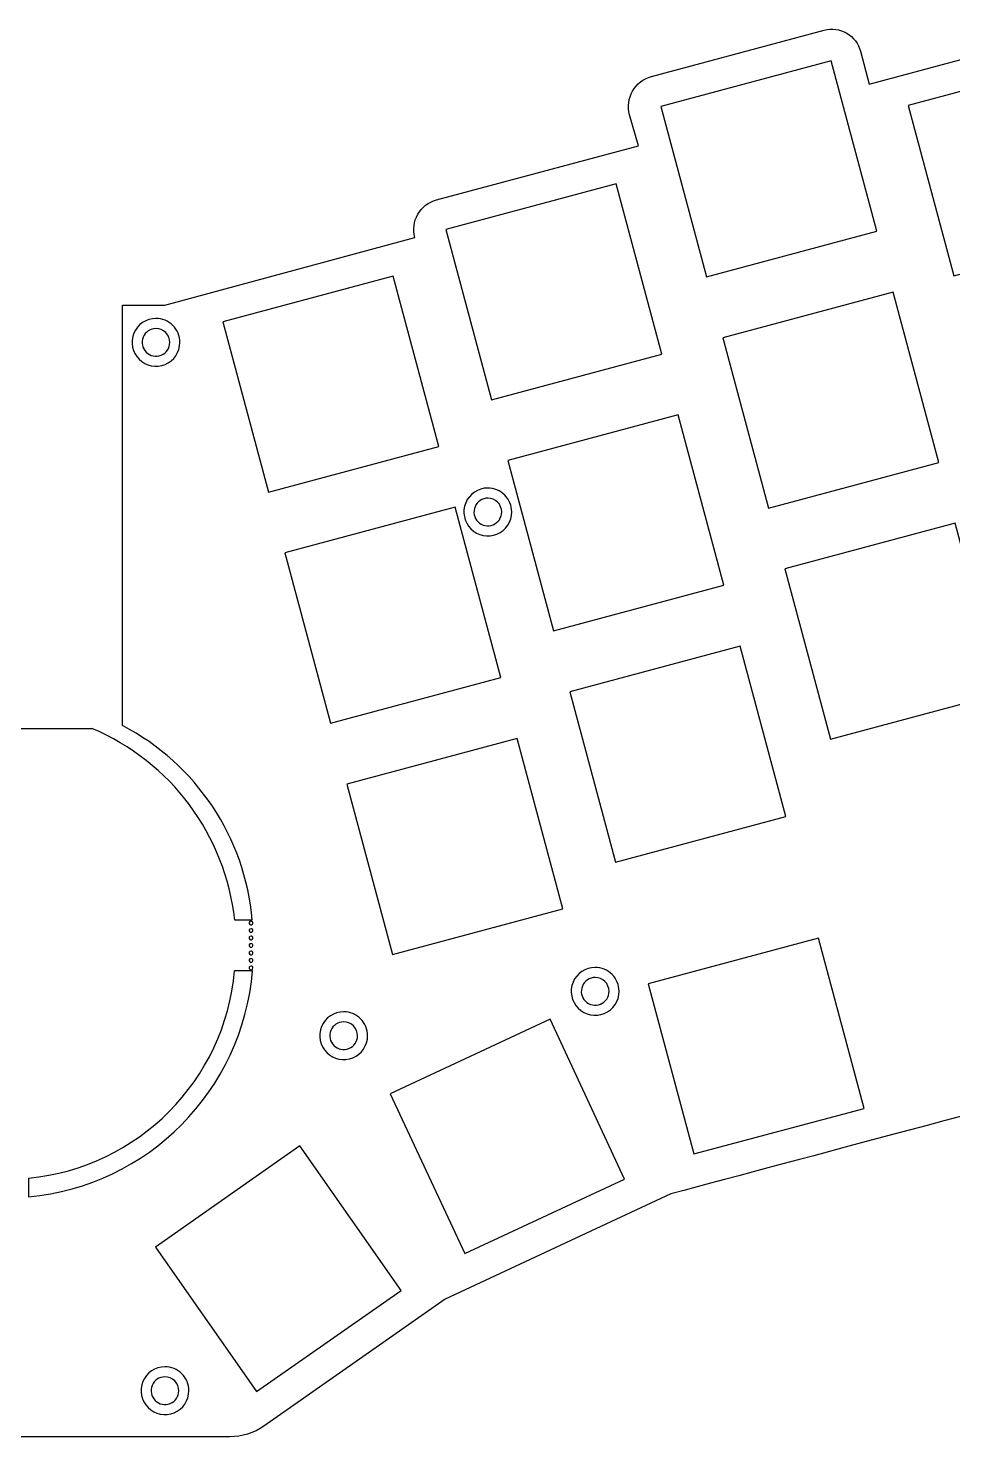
# Model space of a CAD drawing. Extents: x 0 to 291, y -112 to -1.
# Drawn here: x 147.7 to 221.1, y -112.4 to -0.6 of the extents above; entities that cross this region are included whole.
import ezdxf

# ---------------------------------------------------------------- set-up
doc = ezdxf.new("R2010")
doc.units = 0
doc.layers.get('0').update_dxf_attribs({"linetype": 'CONTINUOUS'})

msp = doc.modelspace()

# ---------------------------------------------------------------- linework, layer by layer
at = {"color": 7}
for points in [[(197.213556, -4.44206), (210.928718, -0.767142)], [(214.486069, -5.042569), (230.763588, -0.681078)], [(213.80751, -2.441857), (214.486069, -5.042569)], [(196.180327, -9.947299), (195.485415, -7.479683)], [(180.146398, -14.243526), (196.180327, -9.947299)], [(158.602449, -22.602057), (178.447424, -17.23251)], [(155.240355, -55.981465), (155.240355, -22.601524)], [(155.245433, -22.601524), (158.602449, -22.602057)], [(138.405463, -56.201464), (152.805438, -56.201464)], [(165.535415, -71.431437), (164.145418, -71.431437)], [(165.555415, -75.44143), (164.135418, -75.44143)], [(147.775447, -91.911401), (147.775447, -93.401398)], [(198.755881, -93.165169), (180.838748, -101.521766)], [(180.838748, -101.521766), (166.453852, -111.593997)], [(163.742662, -112.448711), (127.66586, -112.446278)]]:
    msp.add_lwpolyline(points, dxfattribs=at)
for points in [[(211.483095, -3.211632), (197.960158, -6.835093), (201.583618, -20.35803), (215.106555, -16.734569)], [(231.129749, -3.123699), (217.606812, -6.747159), (221.230272, -20.270096), (234.753209, -16.646636)], [(194.424636, -12.958809), (180.901699, -16.58227), (184.52516, -30.105207), (198.048097, -26.481746)], [(178.446074, -17.234542)], [(176.719123, -20.291174), (163.196186, -23.914635), (166.819647, -37.437572), (180.342584, -33.814111)], [(216.400652, -21.564188), (202.877715, -25.187648), (206.501176, -38.710585), (220.024113, -35.087125)], [(157.88941, -23.653382)], [(157.88941, -24.453381)], [(199.342184, -31.311362), (185.819247, -34.934823), (189.442708, -48.45776), (202.965645, -44.834299)], [(184.229464, -37.117566)], [(184.229464, -37.917565)], [(181.636678, -38.643728), (168.113741, -42.267189), (171.737201, -55.790126), (185.260138, -52.166665)], [(221.318204, -39.916743), (207.795267, -43.540204), (211.418728, -57.063141), (224.941665, -53.43968)], [(204.259743, -49.663924), (190.736806, -53.287384), (194.360266, -66.810321), (207.883203, -63.186861)], [(186.554227, -56.996285), (173.03129, -60.619745), (176.654751, -74.142682), (190.177688, -70.519222)], [(165.435415, -71.510187)], [(165.435415, -71.510188)], [(165.435415, -71.510188)], [(165.435415, -71.510188)], [(165.435415, -71.510188)], [(165.435415, -72.103936)], [(165.435415, -72.103937)], [(165.435415, -72.103937)], [(165.435415, -72.103937)], [(165.435415, -72.103937)], [(165.435415, -72.697685)], [(165.435415, -72.697686)], [(165.435415, -72.697686)], [(165.435415, -72.697686)], [(165.435415, -72.697686)], [(165.435415, -73.291434)], [(165.435415, -73.291434)], [(165.435415, -73.291434)], [(165.435415, -73.291434)], [(165.435415, -73.291434)], [(210.47138, -72.846099), (196.948443, -76.469559), (200.571904, -89.992496), (214.094841, -86.369036)], [(165.435415, -73.885183)], [(165.435415, -73.885183)], [(165.435415, -73.885183)], [(165.435415, -73.885183)], [(165.435415, -73.885183)], [(165.435415, -74.478932)], [(165.435415, -74.478932)], [(165.435415, -74.478932)], [(165.435415, -74.478932)], [(165.435415, -74.478932)], [(165.435415, -75.072681)], [(165.435415, -75.072681)], [(165.435415, -75.072681)], [(165.435415, -75.072681)], [(165.435415, -75.072681)], [(192.749128, -75.177723)], [(192.749128, -75.977721)], [(172.788163, -78.701716)], [(189.173961, -79.299233), (176.485675, -85.215878), (182.402319, -97.904164), (195.090606, -91.98752)], [(172.788163, -79.501715)], [(169.320664, -89.352604), (157.852556, -97.38266), (165.882612, -108.850768), (177.350719, -100.820712)], [(158.601654, -106.887672)], [(158.601654, -107.687671)]]:
    msp.add_lwpolyline(points, close=True, dxfattribs=at)
for points in [[(210.928718, -0.767142), (211.532635, -0.605319), (212.176159, -0.691124), (212.716572, -1.005518)], [(212.716572, -1.005518), (213.256994, -1.319901), (213.649656, -1.836895), (213.80751, -2.441857)], [(195.714719, -5.599747), (196.039444, -5.028955), (196.579259, -4.612017), (197.213556, -4.44206)], [(195.485415, -7.479683), (195.307408, -6.847582), (195.389997, -6.170519), (195.714719, -5.599747)], [(178.670908, -15.383563), (178.990438, -14.821475), (179.521866, -14.410867), (180.146398, -14.243526)], [(178.446068, -17.234547), (178.27039, -16.612317), (178.351373, -15.945643), (178.670908, -15.383563)], [(157.88941, -23.653382), (157.120933, -23.653382), (156.428125, -24.116301), (156.134042, -24.826281)], [(157.88941, -24.453381), (157.444502, -24.453381), (157.043403, -24.721387), (156.873144, -25.132428)], [(159.23291, -24.209878), (158.876592, -23.85356), (158.39332, -23.653382), (157.88941, -23.653382)], [(158.667226, -24.775563), (158.460936, -24.569273), (158.181147, -24.453381), (157.88941, -24.453381)], [(159.789406, -25.553379), (159.789406, -25.049468), (159.589229, -24.566197), (159.23291, -24.209878)], [(156.134042, -24.826281), (155.839958, -25.536262), (156.002514, -26.353484), (156.545909, -26.896879)], [(156.873144, -25.132428), (156.702885, -25.543469), (156.796996, -26.016598), (157.111594, -26.331195)], [(158.310361, -26.569644), (158.721402, -26.399386), (158.989408, -25.998286), (158.989408, -25.553379)], [(158.616507, -27.308747), (159.326487, -27.014663), (159.789406, -26.321856), (159.789406, -25.553379)], [(158.989408, -25.553379), (158.989408, -25.261641), (158.873516, -24.981852), (158.667226, -24.775563)], [(157.111594, -26.331195), (157.426191, -26.645792), (157.89932, -26.739903), (158.310361, -26.569644)], [(156.545909, -26.896879), (157.089305, -27.440274), (157.906527, -27.60283), (158.616507, -27.308747)], [(184.229464, -37.117566), (183.460987, -37.117566), (182.768179, -37.580485), (182.474096, -38.290466)], [(184.229464, -37.917565), (183.784556, -37.917565), (183.383457, -38.185571), (183.213198, -38.596612)], [(185.572965, -37.674062), (185.216646, -37.317744), (184.733374, -37.117566), (184.229464, -37.117566)], [(185.00728, -38.239747), (184.80099, -38.033457), (184.521202, -37.917565), (184.229464, -37.917565)], [(186.129461, -39.017563), (186.129461, -38.513652), (185.929283, -38.030381), (185.572965, -37.674062)], [(182.474096, -38.290466), (182.180013, -39.000446), (182.342568, -39.817668), (182.885964, -40.361063)], [(183.213198, -38.596612), (183.04294, -39.007653), (183.137051, -39.480782), (183.451648, -39.795379)], [(184.650415, -40.033828), (185.061456, -39.86357), (185.329462, -39.46247), (185.329462, -39.017563)], [(184.956561, -40.772931), (185.666541, -40.478847), (186.129461, -39.78604), (186.129461, -39.017563)], [(185.329462, -39.017563), (185.329462, -38.725825), (185.21357, -38.446036), (185.00728, -38.239747)], [(183.451648, -39.795379), (183.766245, -40.109976), (184.239374, -40.204087), (184.650415, -40.033828)], [(182.885964, -40.361063), (183.429359, -40.904459), (184.246581, -41.067014), (184.956561, -40.772931)], [(164.145418, -71.431437), (163.409112, -64.673141), (159.069017, -58.844247), (152.805438, -56.201464)], [(165.535416, -71.431437), (164.967342, -64.86126), (161.085297, -59.03541), (155.240355, -55.981465)], [(165.435415, -71.510187), (165.374746, -71.510187), (165.320051, -71.546733), (165.296834, -71.602784)], [(165.435415, -71.510188), (165.374746, -71.510188), (165.320051, -71.546734), (165.296834, -71.602785)], [(165.435415, -71.510188), (165.374746, -71.510188), (165.320051, -71.546734), (165.296834, -71.602785)], [(165.435415, -71.510188), (165.374746, -71.510188), (165.320051, -71.546734), (165.296834, -71.602785)], [(165.435415, -71.510188), (165.374746, -71.510188), (165.320051, -71.546734), (165.296834, -71.602785)], [(165.541481, -71.554121), (165.513351, -71.525991), (165.475198, -71.510187), (165.435415, -71.510187)], [(165.541481, -71.554121), (165.513351, -71.525991), (165.475198, -71.510188), (165.435415, -71.510188)], [(165.541481, -71.554121), (165.513351, -71.525991), (165.475198, -71.510188), (165.435415, -71.510188)], [(165.541481, -71.554121), (165.513351, -71.525991), (165.475198, -71.510188), (165.435415, -71.510188)], [(165.541481, -71.554121), (165.513351, -71.525991), (165.475198, -71.510188), (165.435415, -71.510188)], [(165.585415, -71.660187), (165.585415, -71.620405), (165.569611, -71.582252), (165.541481, -71.554121)], [(165.585415, -71.660187), (165.585415, -71.620404), (165.569612, -71.582251), (165.541481, -71.554121)], [(165.585415, -71.660187), (165.585415, -71.620405), (165.569611, -71.582252), (165.541481, -71.554121)], [(165.585415, -71.660187), (165.585415, -71.620405), (165.569611, -71.582252), (165.541481, -71.554121)], [(165.585415, -71.660187), (165.585415, -71.620405), (165.569611, -71.582252), (165.541481, -71.554121)], [(165.296834, -71.602784), (165.273617, -71.658836), (165.28645, -71.723353), (165.32935, -71.766253)], [(165.296834, -71.602785), (165.273617, -71.658836), (165.28645, -71.723353), (165.32935, -71.766252)], [(165.296834, -71.602785), (165.273617, -71.658836), (165.28645, -71.723353), (165.32935, -71.766252)], [(165.296834, -71.602785), (165.273617, -71.658836), (165.28645, -71.723353), (165.32935, -71.766252)], [(165.296834, -71.602785), (165.273617, -71.658836), (165.28645, -71.723353), (165.32935, -71.766252)], [(165.296834, -72.196533), (165.273617, -72.252584), (165.28645, -72.317102), (165.32935, -72.360002)], [(165.296834, -72.196534), (165.273617, -72.252584), (165.28645, -72.317102), (165.32935, -72.360001)], [(165.296834, -72.196534), (165.273617, -72.252584), (165.28645, -72.317102), (165.32935, -72.360001)], [(165.296834, -72.196534), (165.273617, -72.252584), (165.28645, -72.317102), (165.32935, -72.360001)], [(165.296834, -72.196534), (165.273617, -72.252584), (165.28645, -72.317102), (165.32935, -72.360001)], [(165.435415, -72.103936), (165.374746, -72.103936), (165.320051, -72.140482), (165.296834, -72.196533)], [(165.435415, -72.103937), (165.374746, -72.103937), (165.320051, -72.140483), (165.296834, -72.196534)], [(165.435415, -72.103937), (165.374746, -72.103937), (165.320051, -72.140483), (165.296834, -72.196534)], [(165.435415, -72.103937), (165.374746, -72.103937), (165.320051, -72.140483), (165.296834, -72.196534)], [(165.435415, -72.103937), (165.374746, -72.103937), (165.320051, -72.140483), (165.296834, -72.196534)], [(165.435415, -72.697685), (165.374746, -72.697685), (165.320051, -72.734231), (165.296834, -72.790282)], [(165.435415, -72.697686), (165.374746, -72.697686), (165.320051, -72.734232), (165.296834, -72.790283)], [(165.435415, -72.697686), (165.374746, -72.697686), (165.320051, -72.734232), (165.296834, -72.790283)], [(165.435415, -72.697686), (165.374746, -72.697686), (165.320051, -72.734232), (165.296834, -72.790283)], [(165.435415, -72.697686), (165.374746, -72.697686), (165.320051, -72.734232), (165.296834, -72.790283)], [(165.32935, -71.766252), (165.372249, -71.809152), (165.436767, -71.821985), (165.492818, -71.798768)], [(165.32935, -71.766252), (165.372249, -71.809152), (165.436767, -71.821985), (165.492818, -71.798768)], [(165.32935, -71.766252), (165.372249, -71.809152), (165.436767, -71.821985), (165.492818, -71.798768)], [(165.32935, -71.766252), (165.372249, -71.809152), (165.436767, -71.821985), (165.492818, -71.798768)], [(165.32935, -71.766253), (165.372249, -71.809152), (165.436767, -71.821986), (165.492818, -71.798769)], [(165.32935, -72.360001), (165.372249, -72.402901), (165.436767, -72.415734), (165.492818, -72.392517)], [(165.32935, -72.360001), (165.372249, -72.402901), (165.436767, -72.415734), (165.492818, -72.392517)], [(165.32935, -72.360001), (165.372249, -72.402901), (165.436767, -72.415734), (165.492818, -72.392517)], [(165.32935, -72.360001), (165.372249, -72.402901), (165.436767, -72.415734), (165.492818, -72.392517)], [(165.32935, -72.360002), (165.372249, -72.402901), (165.436767, -72.415735), (165.492818, -72.392518)], [(165.541481, -72.14787), (165.513351, -72.11974), (165.475198, -72.103936), (165.435415, -72.103936)], [(165.541481, -72.14787), (165.513351, -72.11974), (165.475198, -72.103937), (165.435415, -72.103937)], [(165.541481, -72.14787), (165.513351, -72.11974), (165.475198, -72.103937), (165.435415, -72.103937)], [(165.541481, -72.14787), (165.513351, -72.11974), (165.475198, -72.103937), (165.435415, -72.103937)], [(165.541481, -72.14787), (165.513351, -72.11974), (165.475198, -72.103937), (165.435415, -72.103937)], [(165.541481, -72.741619), (165.513351, -72.713489), (165.475198, -72.697685), (165.435415, -72.697685)], [(165.541481, -72.741619), (165.513351, -72.713489), (165.475198, -72.697686), (165.435415, -72.697686)], [(165.541481, -72.741619), (165.513351, -72.713489), (165.475198, -72.697686), (165.435415, -72.697686)], [(165.541481, -72.741619), (165.513351, -72.713489), (165.475198, -72.697686), (165.435415, -72.697686)], [(165.541481, -72.741619), (165.513351, -72.713489), (165.475198, -72.697686), (165.435415, -72.697686)], [(165.492818, -71.798768), (165.548869, -71.775551), (165.585415, -71.720856), (165.585415, -71.660187)], [(165.492818, -71.798769), (165.548869, -71.775551), (165.585415, -71.720856), (165.585415, -71.660187)], [(165.492818, -71.798768), (165.548869, -71.775551), (165.585415, -71.720856), (165.585415, -71.660187)], [(165.492818, -71.798768), (165.548869, -71.775551), (165.585415, -71.720856), (165.585415, -71.660187)], [(165.492818, -71.798768), (165.548869, -71.775551), (165.585415, -71.720856), (165.585415, -71.660187)], [(165.492818, -72.392517), (165.548869, -72.3693), (165.585415, -72.314605), (165.585415, -72.253936)], [(165.492818, -72.392518), (165.548869, -72.3693), (165.585415, -72.314605), (165.585415, -72.253936)], [(165.492818, -72.392517), (165.548869, -72.3693), (165.585415, -72.314605), (165.585415, -72.253936)], [(165.492818, -72.392517), (165.548869, -72.3693), (165.585415, -72.314605), (165.585415, -72.253936)], [(165.492818, -72.392517), (165.548869, -72.3693), (165.585415, -72.314605), (165.585415, -72.253936)], [(165.585415, -72.253936), (165.585415, -72.214154), (165.569611, -72.176001), (165.541481, -72.14787)], [(165.585415, -72.253936), (165.585415, -72.214153), (165.569612, -72.176), (165.541481, -72.14787)], [(165.585415, -72.253936), (165.585415, -72.214154), (165.569611, -72.176001), (165.541481, -72.14787)], [(165.585415, -72.253936), (165.585415, -72.214154), (165.569611, -72.176001), (165.541481, -72.14787)], [(165.585415, -72.253936), (165.585415, -72.214154), (165.569611, -72.176001), (165.541481, -72.14787)], [(165.296834, -72.790282), (165.273617, -72.846333), (165.28645, -72.910851), (165.32935, -72.953751)], [(165.296834, -72.790283), (165.273617, -72.846333), (165.28645, -72.910851), (165.32935, -72.95375)], [(165.296834, -72.790283), (165.273617, -72.846333), (165.28645, -72.910851), (165.32935, -72.95375)], [(165.296834, -72.790283), (165.273617, -72.846333), (165.28645, -72.910851), (165.32935, -72.95375)], [(165.296834, -72.790283), (165.273617, -72.846333), (165.28645, -72.910851), (165.32935, -72.95375)], [(165.296834, -73.384031), (165.273617, -73.440082), (165.28645, -73.5046), (165.32935, -73.547499)], [(165.296834, -73.384031), (165.273617, -73.440082), (165.28645, -73.5046), (165.32935, -73.5475)], [(165.296834, -73.384031), (165.273617, -73.440082), (165.28645, -73.5046), (165.32935, -73.547499)], [(165.296834, -73.384031), (165.273617, -73.440082), (165.28645, -73.5046), (165.32935, -73.547499)], [(165.296834, -73.384031), (165.273617, -73.440082), (165.28645, -73.5046), (165.32935, -73.547499)], [(165.435415, -73.291434), (165.374746, -73.291434), (165.320051, -73.327981), (165.296834, -73.384031)], [(165.435415, -73.291434), (165.374746, -73.291434), (165.320051, -73.32798), (165.296834, -73.384031)], [(165.435415, -73.291434), (165.374746, -73.291434), (165.320051, -73.327981), (165.296834, -73.384031)], [(165.435415, -73.291434), (165.374746, -73.291434), (165.320051, -73.327981), (165.296834, -73.384031)], [(165.435415, -73.291434), (165.374746, -73.291434), (165.320051, -73.327981), (165.296834, -73.384031)], [(165.32935, -72.95375), (165.372249, -72.99665), (165.436767, -73.009483), (165.492818, -72.986266)], [(165.32935, -72.95375), (165.372249, -72.99665), (165.436767, -73.009483), (165.492818, -72.986266)], [(165.32935, -72.95375), (165.372249, -72.99665), (165.436767, -73.009483), (165.492818, -72.986266)], [(165.32935, -72.95375), (165.372249, -72.99665), (165.436767, -73.009483), (165.492818, -72.986266)], [(165.32935, -72.953751), (165.372249, -72.99665), (165.436767, -73.009484), (165.492818, -72.986266)], [(165.32935, -73.547499), (165.372249, -73.590399), (165.436767, -73.603232), (165.492818, -73.580015)], [(165.32935, -73.547499), (165.372249, -73.590399), (165.436767, -73.603232), (165.492818, -73.580015)], [(165.32935, -73.547499), (165.372249, -73.590399), (165.436767, -73.603232), (165.492818, -73.580015)], [(165.32935, -73.547499), (165.372249, -73.590399), (165.436767, -73.603232), (165.492818, -73.580015)], [(165.32935, -73.5475), (165.372249, -73.590399), (165.436767, -73.603233), (165.492818, -73.580015)], [(165.541481, -73.335368), (165.513351, -73.307238), (165.475198, -73.291434), (165.435415, -73.291434)], [(165.541481, -73.335368), (165.513351, -73.307237), (165.475198, -73.291434), (165.435415, -73.291434)], [(165.541481, -73.335368), (165.513351, -73.307238), (165.475198, -73.291434), (165.435415, -73.291434)], [(165.541481, -73.335368), (165.513351, -73.307238), (165.475198, -73.291434), (165.435415, -73.291434)], [(165.541481, -73.335368), (165.513351, -73.307238), (165.475198, -73.291434), (165.435415, -73.291434)], [(165.492818, -72.986266), (165.548869, -72.963049), (165.585415, -72.908354), (165.585415, -72.847685)], [(165.492818, -72.986266), (165.548869, -72.963049), (165.585415, -72.908354), (165.585415, -72.847685)], [(165.492818, -72.986266), (165.548869, -72.963049), (165.585415, -72.908354), (165.585415, -72.847685)], [(165.492818, -72.986266), (165.548869, -72.963049), (165.585415, -72.908354), (165.585415, -72.847685)], [(165.492818, -72.986266), (165.548869, -72.963049), (165.585415, -72.908354), (165.585415, -72.847685)], [(165.492818, -73.580015), (165.548869, -73.556798), (165.585415, -73.502103), (165.585415, -73.441434)], [(165.492818, -73.580015), (165.548869, -73.556798), (165.585415, -73.502103), (165.585415, -73.441434)], [(165.492818, -73.580015), (165.548869, -73.556798), (165.585415, -73.502103), (165.585415, -73.441434)], [(165.492818, -73.580015), (165.548869, -73.556798), (165.585415, -73.502103), (165.585415, -73.441434)], [(165.492818, -73.580015), (165.548869, -73.556798), (165.585415, -73.502103), (165.585415, -73.441434)], [(165.585415, -72.847685), (165.585415, -72.807903), (165.569611, -72.76975), (165.541481, -72.741619)], [(165.585415, -72.847685), (165.585415, -72.807902), (165.569612, -72.769749), (165.541481, -72.741619)], [(165.585415, -72.847685), (165.585415, -72.807903), (165.569611, -72.76975), (165.541481, -72.741619)], [(165.585415, -72.847685), (165.585415, -72.807903), (165.569611, -72.76975), (165.541481, -72.741619)], [(165.585415, -72.847685), (165.585415, -72.807903), (165.569611, -72.76975), (165.541481, -72.741619)], [(165.585415, -73.441434), (165.585415, -73.401651), (165.569611, -73.363499), (165.541481, -73.335368)], [(165.585415, -73.441434), (165.585415, -73.401651), (165.569612, -73.363498), (165.541481, -73.335368)], [(165.585415, -73.441434), (165.585415, -73.401651), (165.569611, -73.363499), (165.541481, -73.335368)], [(165.585415, -73.441434), (165.585415, -73.401651), (165.569611, -73.363499), (165.541481, -73.335368)], [(165.585415, -73.441434), (165.585415, -73.401651), (165.569611, -73.363499), (165.541481, -73.335368)], [(165.296834, -73.97778), (165.273617, -74.033831), (165.28645, -74.098349), (165.32935, -74.141248)], [(165.296834, -73.97778), (165.273617, -74.033831), (165.28645, -74.098349), (165.32935, -74.141248)], [(165.296834, -73.97778), (165.273617, -74.033831), (165.28645, -74.098349), (165.32935, -74.141248)], [(165.296834, -73.97778), (165.273617, -74.033831), (165.28645, -74.098349), (165.32935, -74.141248)], [(165.296834, -73.97778), (165.273617, -74.033831), (165.28645, -74.098349), (165.32935, -74.141248)], [(165.296834, -74.571529), (165.273617, -74.62758), (165.28645, -74.692098), (165.32935, -74.734997)], [(165.296834, -74.571529), (165.273617, -74.62758), (165.28645, -74.692098), (165.32935, -74.734997)], [(165.296834, -74.571529), (165.273617, -74.62758), (165.28645, -74.692098), (165.32935, -74.734997)], [(165.296834, -74.571529), (165.273617, -74.62758), (165.28645, -74.692098), (165.32935, -74.734997)], [(165.296834, -74.571529), (165.273617, -74.62758), (165.28645, -74.692098), (165.32935, -74.734997)], [(165.435415, -73.885183), (165.374746, -73.885183), (165.320051, -73.92173), (165.296834, -73.97778)], [(165.435415, -73.885183), (165.374746, -73.885183), (165.320051, -73.921729), (165.296834, -73.97778)], [(165.435415, -73.885183), (165.374746, -73.885183), (165.320051, -73.92173), (165.296834, -73.97778)], [(165.435415, -73.885183), (165.374746, -73.885183), (165.320051, -73.92173), (165.296834, -73.97778)], [(165.435415, -73.885183), (165.374746, -73.885183), (165.320051, -73.92173), (165.296834, -73.97778)], [(165.435415, -74.478932), (165.374746, -74.478932), (165.320051, -74.515479), (165.296834, -74.571529)], [(165.435415, -74.478932), (165.374746, -74.478932), (165.320051, -74.515478), (165.296834, -74.571529)], [(165.435415, -74.478932), (165.374746, -74.478932), (165.320051, -74.515479), (165.296834, -74.571529)], [(165.435415, -74.478932), (165.374746, -74.478932), (165.320051, -74.515479), (165.296834, -74.571529)], [(165.435415, -74.478932), (165.374746, -74.478932), (165.320051, -74.515479), (165.296834, -74.571529)], [(165.32935, -74.141248), (165.372249, -74.184148), (165.436767, -74.196981), (165.492818, -74.173764)], [(165.32935, -74.141248), (165.372249, -74.184148), (165.436767, -74.196981), (165.492818, -74.173764)], [(165.32935, -74.141248), (165.372249, -74.184148), (165.436767, -74.196981), (165.492818, -74.173764)], [(165.32935, -74.141248), (165.372249, -74.184148), (165.436767, -74.196981), (165.492818, -74.173764)], [(165.32935, -74.141248), (165.372249, -74.184148), (165.436767, -74.196981), (165.492818, -74.173764)], [(165.32935, -74.734997), (165.372249, -74.777897), (165.436767, -74.79073), (165.492818, -74.767513)], [(165.32935, -74.734997), (165.372249, -74.777897), (165.436767, -74.79073), (165.492818, -74.767513)], [(165.32935, -74.734997), (165.372249, -74.777897), (165.436767, -74.79073), (165.492818, -74.767513)], [(165.32935, -74.734997), (165.372249, -74.777897), (165.436767, -74.79073), (165.492818, -74.767513)], [(165.32935, -74.734997), (165.372249, -74.777897), (165.436767, -74.79073), (165.492818, -74.767513)], [(165.541481, -73.929117), (165.513351, -73.900987), (165.475198, -73.885183), (165.435415, -73.885183)], [(165.541481, -73.929117), (165.513351, -73.900986), (165.475198, -73.885183), (165.435415, -73.885183)], [(165.541481, -73.929117), (165.513351, -73.900987), (165.475198, -73.885183), (165.435415, -73.885183)], [(165.541481, -73.929117), (165.513351, -73.900987), (165.475198, -73.885183), (165.435415, -73.885183)], [(165.541481, -73.929117), (165.513351, -73.900987), (165.475198, -73.885183), (165.435415, -73.885183)], [(165.541481, -74.522866), (165.513351, -74.494736), (165.475198, -74.478932), (165.435415, -74.478932)], [(165.541481, -74.522866), (165.513351, -74.494735), (165.475198, -74.478932), (165.435415, -74.478932)], [(165.541481, -74.522866), (165.513351, -74.494736), (165.475198, -74.478932), (165.435415, -74.478932)], [(165.541481, -74.522866), (165.513351, -74.494736), (165.475198, -74.478932), (165.435415, -74.478932)], [(165.541481, -74.522866), (165.513351, -74.494736), (165.475198, -74.478932), (165.435415, -74.478932)], [(165.492818, -74.173764), (165.548869, -74.150547), (165.585415, -74.095852), (165.585415, -74.035183)], [(165.492818, -74.173764), (165.548869, -74.150547), (165.585415, -74.095852), (165.585415, -74.035183)], [(165.492818, -74.173764), (165.548869, -74.150547), (165.585415, -74.095852), (165.585415, -74.035183)], [(165.492818, -74.173764), (165.548869, -74.150547), (165.585415, -74.095852), (165.585415, -74.035183)], [(165.492818, -74.173764), (165.548869, -74.150547), (165.585415, -74.095852), (165.585415, -74.035183)], [(165.492818, -74.767513), (165.548869, -74.744296), (165.585415, -74.689601), (165.585415, -74.628932)], [(165.492818, -74.767513), (165.548869, -74.744296), (165.585415, -74.689601), (165.585415, -74.628932)], [(165.492818, -74.767513), (165.548869, -74.744296), (165.585415, -74.689601), (165.585415, -74.628932)], [(165.492818, -74.767513), (165.548869, -74.744296), (165.585415, -74.689601), (165.585415, -74.628932)], [(165.492818, -74.767513), (165.548869, -74.744296), (165.585415, -74.689601), (165.585415, -74.628932)], [(165.585415, -74.035183), (165.585415, -73.9954), (165.569611, -73.957248), (165.541481, -73.929117)], [(165.585415, -74.035183), (165.585415, -73.9954), (165.569612, -73.957247), (165.541481, -73.929117)], [(165.585415, -74.035183), (165.585415, -73.9954), (165.569611, -73.957248), (165.541481, -73.929117)], [(165.585415, -74.035183), (165.585415, -73.9954), (165.569611, -73.957248), (165.541481, -73.929117)], [(165.585415, -74.035183), (165.585415, -73.9954), (165.569611, -73.957248), (165.541481, -73.929117)], [(165.585415, -74.628932), (165.585415, -74.589149), (165.569611, -74.550996), (165.541481, -74.522866)], [(165.585415, -74.628932), (165.585415, -74.589149), (165.569612, -74.550996), (165.541481, -74.522866)], [(165.585415, -74.628932), (165.585415, -74.589149), (165.569611, -74.550996), (165.541481, -74.522866)], [(165.585415, -74.628932), (165.585415, -74.589149), (165.569611, -74.550996), (165.541481, -74.522866)], [(165.585415, -74.628932), (165.585415, -74.589149), (165.569611, -74.550996), (165.541481, -74.522866)], [(270.43937, -73.960763), (261.234096, -76.426849), (220.344175, -87.381557), (198.755881, -93.165169)], [(147.775447, -93.401398), (157.273269, -92.518617), (164.768346, -84.947663), (165.555415, -75.44143)], [(147.775447, -91.911401), (156.481298, -91.072982), (163.355357, -84.152704), (164.135418, -75.44143)], [(165.296834, -75.165278), (165.273617, -75.221329), (165.28645, -75.285847), (165.32935, -75.328746)], [(165.296834, -75.165278), (165.273617, -75.221329), (165.28645, -75.285847), (165.32935, -75.328746)], [(165.296834, -75.165278), (165.273617, -75.221329), (165.28645, -75.285847), (165.32935, -75.328746)], [(165.296834, -75.165278), (165.273617, -75.221329), (165.28645, -75.285847), (165.32935, -75.328746)], [(165.296834, -75.165278), (165.273617, -75.221329), (165.28645, -75.285847), (165.32935, -75.328746)], [(165.435415, -75.072681), (165.374746, -75.072681), (165.320051, -75.109227), (165.296834, -75.165278)], [(165.435415, -75.072681), (165.374746, -75.072681), (165.320051, -75.109227), (165.296834, -75.165278)], [(165.435415, -75.072681), (165.374746, -75.072681), (165.320051, -75.109227), (165.296834, -75.165278)], [(165.435415, -75.072681), (165.374746, -75.072681), (165.320051, -75.109227), (165.296834, -75.165278)], [(165.435415, -75.072681), (165.374746, -75.072681), (165.320051, -75.109227), (165.296834, -75.165278)], [(165.32935, -75.328746), (165.372249, -75.371646), (165.436767, -75.384479), (165.492818, -75.361262)], [(165.32935, -75.328746), (165.372249, -75.371646), (165.436767, -75.384479), (165.492818, -75.361262)], [(165.32935, -75.328746), (165.372249, -75.371646), (165.436767, -75.384479), (165.492818, -75.361262)], [(165.32935, -75.328746), (165.372249, -75.371646), (165.436767, -75.384479), (165.492818, -75.361262)], [(165.32935, -75.328746), (165.372249, -75.371646), (165.436767, -75.384479), (165.492818, -75.361262)], [(165.541481, -75.116615), (165.513351, -75.088485), (165.475198, -75.072681), (165.435415, -75.072681)], [(165.541481, -75.116615), (165.513351, -75.088484), (165.475198, -75.072681), (165.435415, -75.072681)], [(165.541481, -75.116615), (165.513351, -75.088485), (165.475198, -75.072681), (165.435415, -75.072681)], [(165.541481, -75.116615), (165.513351, -75.088485), (165.475198, -75.072681), (165.435415, -75.072681)], [(165.541481, -75.116615), (165.513351, -75.088485), (165.475198, -75.072681), (165.435415, -75.072681)], [(165.492818, -75.361262), (165.548869, -75.338045), (165.585415, -75.28335), (165.585415, -75.222681)], [(165.492818, -75.361262), (165.548869, -75.338045), (165.585415, -75.28335), (165.585415, -75.222681)], [(165.492818, -75.361262), (165.548869, -75.338045), (165.585415, -75.28335), (165.585415, -75.222681)], [(165.492818, -75.361262), (165.548869, -75.338045), (165.585415, -75.28335), (165.585415, -75.222681)], [(165.492818, -75.361262), (165.548869, -75.338045), (165.585415, -75.28335), (165.585415, -75.222681)], [(165.585415, -75.222681), (165.585415, -75.182898), (165.569611, -75.144745), (165.541481, -75.116615)], [(165.585415, -75.222681), (165.585415, -75.182898), (165.569612, -75.144745), (165.541481, -75.116615)], [(165.585415, -75.222681), (165.585415, -75.182898), (165.569611, -75.144745), (165.541481, -75.116615)], [(165.585415, -75.222681), (165.585415, -75.182898), (165.569611, -75.144745), (165.541481, -75.116615)], [(165.585415, -75.222681), (165.585415, -75.182898), (165.569611, -75.144745), (165.541481, -75.116615)], [(192.749128, -75.177723), (191.980651, -75.177723), (191.287843, -75.640642), (190.99376, -76.350622)], [(192.749128, -75.977721), (192.30422, -75.977721), (191.903121, -76.245727), (191.732862, -76.656768)], [(194.092628, -75.734219), (193.73631, -75.3779), (193.253038, -75.177723), (192.749128, -75.177723)], [(193.526944, -76.299903), (193.320654, -76.093614), (193.040866, -75.977721), (192.749128, -75.977721)], [(194.649125, -77.077719), (194.649125, -76.573809), (194.448947, -76.090537), (194.092628, -75.734219)], [(190.99376, -76.350622), (190.699677, -77.060602), (190.862232, -77.877825), (191.405627, -78.42122)], [(191.732862, -76.656768), (191.562603, -77.067809), (191.656715, -77.540938), (191.971312, -77.855535)], [(193.170079, -78.093985), (193.58112, -77.923726), (193.849126, -77.522627), (193.849126, -77.077719)], [(193.476225, -78.833087), (194.186205, -78.539004), (194.649125, -77.846196), (194.649125, -77.077719)], [(193.849126, -77.077719), (193.849126, -76.785982), (193.733234, -76.506193), (193.526944, -76.299903)], [(191.971312, -77.855535), (192.285909, -78.170133), (192.759038, -78.264244), (193.170079, -78.093985)], [(172.788163, -78.701716), (172.019686, -78.701716), (171.326879, -79.164636), (171.032795, -79.874616)], [(174.131664, -79.258213), (173.775345, -78.901894), (173.292074, -78.701716), (172.788163, -78.701716)], [(174.68816, -80.601713), (174.68816, -80.097803), (174.487982, -79.614531), (174.131664, -79.258213)], [(191.405627, -78.42122), (191.949023, -78.964615), (192.766245, -79.127171), (193.476225, -78.833087)], [(171.032795, -79.874616), (170.738712, -80.584596), (170.901268, -81.401818), (171.444663, -81.945214)], [(171.771898, -80.180762), (171.601639, -80.591803), (171.69575, -81.064932), (172.010347, -81.379529)], [(172.788163, -79.501715), (172.343256, -79.501715), (171.942156, -79.769721), (171.771898, -80.180762)], [(173.565979, -79.823897), (173.35969, -79.617607), (173.079901, -79.501715), (172.788163, -79.501715)], [(173.888161, -80.601713), (173.888161, -80.309975), (173.772269, -80.030187), (173.565979, -79.823897)], [(172.010347, -81.379529), (172.324945, -81.694126), (172.798073, -81.788237), (173.209114, -81.617979)], [(173.209114, -81.617979), (173.620155, -81.44772), (173.888161, -81.046621), (173.888161, -80.601713)], [(173.515261, -82.357081), (174.225241, -82.062998), (174.68816, -81.37019), (174.68816, -80.601713)], [(171.444663, -81.945214), (171.988058, -82.488609), (172.805281, -82.651164), (173.515261, -82.357081)], [(158.601654, -106.887672), (157.833177, -106.887672), (157.140369, -107.350592), (156.846286, -108.060572)], [(159.945154, -107.444168), (159.588836, -107.08785), (159.105564, -106.887672), (158.601654, -106.887672)], [(156.846286, -108.060572), (156.552202, -108.770552), (156.714758, -109.587774), (157.258153, -110.131169)], [(157.585388, -108.366718), (157.415129, -108.777759), (157.50924, -109.250888), (157.823837, -109.565485)], [(158.601654, -107.687671), (158.156746, -107.687671), (157.755647, -107.955677), (157.585388, -108.366718)], [(159.37947, -108.009853), (159.17318, -107.803563), (158.893391, -107.687671), (158.601654, -107.687671)], [(159.701652, -108.787669), (159.701652, -108.495931), (159.585759, -108.216143), (159.37947, -108.009853)], [(160.50165, -108.787669), (160.50165, -108.283759), (160.301473, -107.800487), (159.945154, -107.444168)], [(157.823837, -109.565485), (158.138435, -109.880082), (158.611563, -109.974193), (159.022605, -109.803935)], [(159.022605, -109.803935), (159.433646, -109.633676), (159.701652, -109.232577), (159.701652, -108.787669)], [(159.328751, -110.543037), (160.038731, -110.248954), (160.50165, -109.556146), (160.50165, -108.787669)], [(157.258153, -110.131169), (157.801548, -110.674565), (158.618771, -110.83712), (159.328751, -110.543037)], [(166.453852, -111.593997), (165.659248, -112.150378), (164.712689, -112.448779), (163.742662, -112.448711)]]:
    msp.add_open_spline(points, degree=3, dxfattribs=at)

doc.saveas('drawing.dxf')
